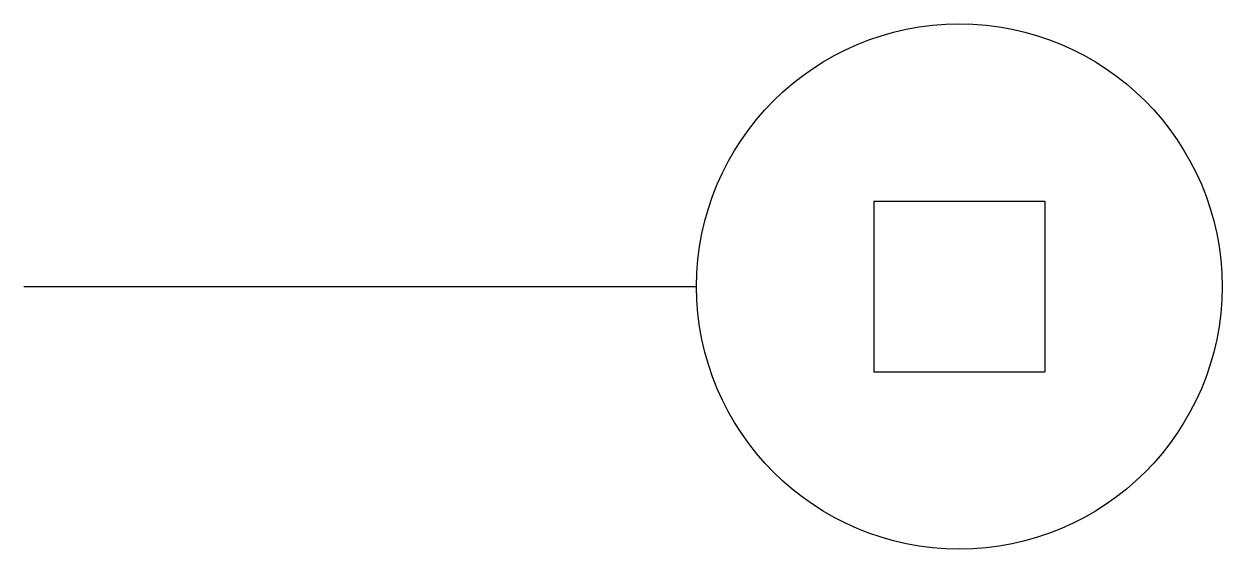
# Model space of a CAD drawing. Header units: metres. Extents: x 1829 to 2694, y -101823 to -101444.
import ezdxf

# ---------------------------------------------------------------- set-up
doc = ezdxf.new("R2010")
doc.units = ezdxf.units.M
doc.layers.add('DET1', color=1, linetype='Continuous')
doc.layers.add('S', color=1, linetype='Continuous')

msp = doc.modelspace()

# ---------------------------------------------------------------- linework, layer by layer
at = {"layer": 'DET1'}
msp.add_line((1828.89, -101633.24), (2314.32, -101633.24), dxfattribs=at)
at = {"layer": 'S'}
for p, q in [((2442.33, -101571.61), (2442.33, -101694.86)), ((2442.33, -101571.61), (2565.58, -101571.61)), ((2565.58, -101571.61), (2565.58, -101694.86)), ((2442.33, -101694.86), (2565.58, -101694.86))]:
    msp.add_line(p, q, dxfattribs=at)
msp.add_circle((2503.95, -101633.24), 189.64, dxfattribs=at)

doc.saveas('drawing.dxf')
